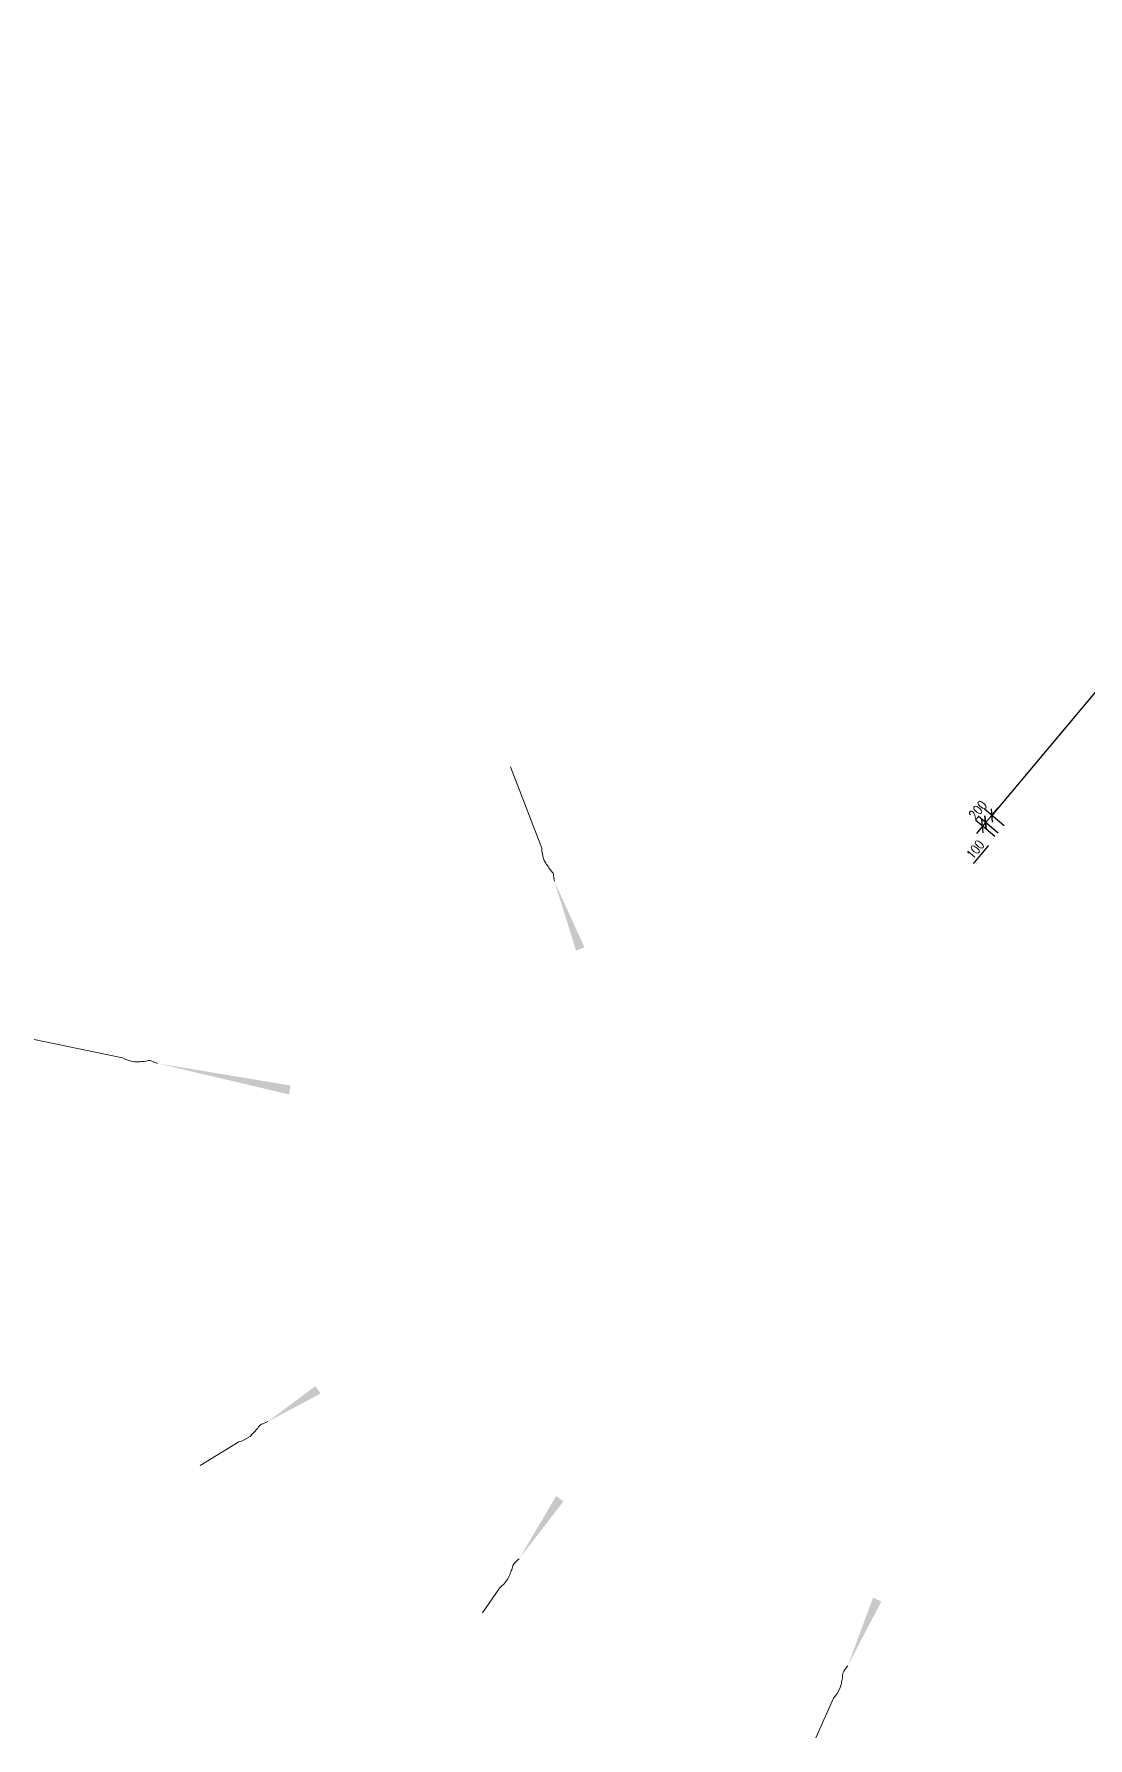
# Model space of a CAD drawing. Header units: millimetres. Extents: x 833220848 to 834439174, y 817676276 to 818025844.
# Drawn here: x 834200350 to 834222681, y 817679593 to 817715693 of the extents above; entities that cross this region are included whole.
import ezdxf

# ---------------------------------------------------------------- set-up
doc = ezdxf.new("R2010")
doc.units = ezdxf.units.MM
doc.header["$LTSCALE"] = 1000
doc.header["$MEASUREMENT"] = 0
doc.layers.add('01_Base_Plan', color=5, linetype='Continuous', lineweight=5)
doc.layers.add('VPA031_Dimension RF', color=6, linetype='Continuous', lineweight=13)
doc.layers.add('_BD Amendment C Changes', color=10, linetype='Continuous')
doc.styles.add('RLP-SIMPLEX', font='SIMPLEX.shx', dxfattribs={"width": 0.8})
doc.dimstyles.new('VP-SIMPLEX_D200', dxfattribs={"dimscale": 200, "dimtxt": 1, "dimasz": 1, "dimexe": 1, "dimexo": 1, "dimgap": 1, "dimtad": 1, "dimdec": 1, "dimdsep": 46, "dimtxsty": 'RLP-SIMPLEX', "dimblk": 'OBLIQUE', "dimcen": 1, "dimclrd": 1, "dimclre": 1, "dimclrt": 256, "dimadec": 1, "dimazin": 2, "dimtfac": 1, "dimtdec": 1, "dimtix": 1, "dimtmove": 2, "dimatfit": 1, "dimfxl": 0, "dimtolj": 1, "dimtzin": 0, "dimarcsym": 0})

# ---------------------------------------------------------------- blocks, each defined once
blk = doc.blocks.new('_Oblique')
at = {"color": 0, "linetype": 'ByBlock', "lineweight": -2}
blk.add_line((-0.5, -0.5), (0.5, 0.5), dxfattribs=at)
blk = doc.blocks.new('*D111')
at = {"layer": 'VPA031_Dimension RF', "color": 1, "lineweight": -2}
for p, q in [((834220711, 817698689), (834220295, 817699038)), ((834220448, 817698909), (834220320, 817698756)), ((834220776, 817698765), (834220359, 817699115)), ((834220512, 817698986), (834220448, 817698909)), ((834220512, 817698986), (834220641, 817699139))]:
    blk.add_line(p, q, dxfattribs=at)
at = {"layer": 'VPA031_Dimension RF', "color": 1, "lineweight": -2, "xscale": 200, "yscale": 200, "zscale": 200}
for p, rotation in [((834220448, 817698909), 50.00000236922062), ((834220512, 817698986), 230.0000023692206)]:
    blk.add_blockref('_Oblique', p, dxfattribs=dict(at, rotation=rotation))
at = {"layer": 'VPA031_Dimension RF', "color": 6, "insert": (834220293, 817698415), "char_height": 200, "attachment_point": 5, "rotation": 50, "style": 'RLP-SIMPLEX'}
blk.add_mtext('\\A1;100', dxfattribs=at)
blk = doc.blocks.new('*D112')
at = {"layer": 'VPA031_Dimension RF', "color": 1, "lineweight": -2}
for p, q in [((834234413, 817715552), (834220641, 817699139)), ((834234676, 817715331), (834234260, 817715680)), ((834220904, 817698918), (834220488, 817699268))]:
    blk.add_line(p, q, dxfattribs=at)
at = {"layer": 'VPA031_Dimension RF', "color": 1, "lineweight": -2, "xscale": 200, "yscale": 200, "zscale": 200}
for p, rotation in [((834234413, 817715552), 50.00000000170438), ((834220641, 817699139), 230.0000000017044)]:
    blk.add_blockref('_Oblique', p, dxfattribs=dict(at, rotation=rotation))
at = {"layer": 'VPA031_Dimension RF', "color": 6, "insert": (834227297, 817707538), "char_height": 200, "attachment_point": 5, "rotation": 50, "style": 'RLP-SIMPLEX'}
blk.add_mtext('\\A1;21425', dxfattribs=at)
blk = doc.blocks.new('*D134')
at = {"layer": 'VPA031_Dimension RF', "color": 1, "lineweight": -2}
for p, q in [((834220904, 817698918), (834220488, 817699268)), ((834220641, 817699139), (834220770, 817699292)), ((834220776, 817698765), (834220359, 817699115)), ((834220512, 817698986), (834220384, 817698833)), ((834220512, 817698986), (834220641, 817699139))]:
    blk.add_line(p, q, dxfattribs=at)
at = {"layer": 'VPA031_Dimension RF', "color": 1, "lineweight": -2, "xscale": 200, "yscale": 200, "zscale": 200}
for p, rotation in [((834220641, 817699139), 229.9999999562692), ((834220512, 817698986), 49.99999995626921)]:
    blk.add_blockref('_Oblique', p, dxfattribs=dict(at, rotation=rotation))
at = {"layer": 'VPA031_Dimension RF', "color": 6, "insert": (834220347, 817699255), "char_height": 200, "attachment_point": 5, "rotation": 50, "style": 'RLP-SIMPLEX'}
blk.add_mtext('\\A1;200', dxfattribs=at)

msp = doc.modelspace()

# ---------------------------------------------------------------- linework, layer by layer
at = {"layer": '01_Base_Plan'}
for p, q in [((834211106.57, 817698442.37), (834210445.92, 817700166.28)), ((834202223.17, 817693998.5), (834200349.6, 817694392.21)), ((834204686.76, 817685865.58), (834203872.4, 817685362.44)), ((834210208.74, 817682768.71), (834209850.58, 817682239.45)), ((834217287.53, 817680436.17), (834216912.74, 817679592.6))]:
    msp.add_line(p, q, dxfattribs=at)
at = {"layer": '01_Base_Plan', "flags": 128}
for points in [[(834211374.76, 817697742.96), (834211370.89, 817697771.56), (834211366.09, 817697799.79), (834211362.22, 817697828.39), (834211358.35, 817697856.99), (834211354.48, 817697885.59), (834211345.96, 817697912.34), (834211330.95, 817697936.5), (834211312.21, 817697959.17), (834211292.18, 817697982.4), (834211273.45, 817698005.08), (834211257.5, 817698028.86), (834211241.56, 817698052.64), (834211225.61, 817698076.43), (834211209.67, 817698100.21), (834211193.35, 817698124.93), (834211161.84, 817698182.34), (834211138.69, 817698248.47), (834211122.05, 817698317.19), (834211110.6, 817698383.68), (834211106.57, 817698442.37)], [(834202963.5, 817693884.42), (834202936.75, 817693895.24), (834202909.85, 817693905.08), (834202883.1, 817693915.91), (834202856.35, 817693926.73), (834202829.59, 817693937.56), (834202802.14, 817693943.43), (834202773.72, 817693942.38), (834202744.74, 817693937.36), (834202714.63, 817693931.49), (834202685.65, 817693926.47), (834202657.09, 817693924.42), (834202628.53, 817693922.38), (834202599.96, 817693920.33), (834202571.4, 817693918.28), (834202541.85, 817693916.37), (834202476.37, 817693917.49), (834202407.47, 817693930.2), (834202339.54, 817693949.84), (834202276.12, 817693972.88), (834202223.17, 817693998.5)], [(834205301.73, 817686293.26), (834205274.88, 817686282.66), (834205248.62, 817686271.25), (834205221.77, 817686260.65), (834205194.93, 817686250.05), (834205168.08, 817686239.45), (834205144.15, 817686224.79), (834205124.29, 817686204.43), (834205106.75, 817686180.82), (834205088.98, 817686155.81), (834205071.45, 817686132.2), (834205052.17, 817686111.03), (834205032.89, 817686089.86), (834205013.61, 817686068.68), (834204994.33, 817686047.51), (834204974.23, 817686025.76), (834204926.02, 817685981.43), (834204867.35, 817685943.14), (834204804.6, 817685910.54), (834204742.78, 817685883.52), (834204686.76, 817685865.58)], [(834210628.43, 817683389.16), (834210607.21, 817683369.61), (834210586.82, 817683349.5), (834210565.59, 817683329.95), (834210544.36, 817683310.39), (834210523.13, 817683290.83), (834210506.09, 817683268.53), (834210494.89, 817683242.39), (834210487.03, 817683214.05), (834210479.46, 817683184.32), (834210471.61, 817683155.98), (834210461.24, 817683129.28), (834210450.88, 817683102.59), (834210440.52, 817683075.89), (834210430.15, 817683049.2), (834210419.24, 817683021.67), (834210390.23, 817682962.95), (834210349.28, 817682906.1), (834210302.48, 817682853.09), (834210254.54, 817682805.63), (834210208.74, 817682768.71)], [(834217591.54, 817681120.77), (834217574.08, 817681097.79), (834217557.54, 817681074.41), (834217540.09, 817681051.43), (834217522.63, 817681028.44), (834217505.18, 817681005.46), (834217492.32, 817680980.51), (834217485.89, 817680952.8), (834217483.14, 817680923.52), (834217480.92, 817680892.92), (834217478.18, 817680863.64), (834217472.67, 817680835.54), (834217467.16, 817680807.43), (834217461.66, 817680779.33), (834217456.15, 817680751.23), (834217450.25, 817680722.21), (834217432.02, 817680659.31), (834217401.71, 817680596.14), (834217364.97, 817680535.73), (834217326.12, 817680480.57), (834217287.53, 817680436.17)]]:
    msp.add_lwpolyline(points, dxfattribs=at)
at = {"layer": '01_Base_Plan'}
for points in [[(834211374.76, 817697742.96), (834211833.45, 817696274.39), (834212012.9, 817696342.73)], [(834202963.5, 817693884.42), (834205754.4, 817693225.66), (834205784.08, 817693415.38)], [(834205301.73, 817686293.26), (834206420.16, 817686887.57), (834206310.88, 817687045.47)], [(834210628.43, 817683389.16), (834211569.49, 817684606.32), (834211410.68, 817684714.27)], [(834217591.54, 817681120.77), (834218303.81, 817682484.5), (834218128.49, 817682562.83)]]:
    msp.add_solid(points, dxfattribs=at)
at = {"layer": '_BD Amendment C Changes', "ltscale": 500, "const_width": 30}
msp.add_lwpolyline([(834220253.32, 817698116.81), (834220576.2, 817698501.6)], dxfattribs=at)

# ---------------------------------------------------------------- dimensions: what is measured, and where the dimension line sits
at = {"layer": 'VPA031_Dimension RF'}
for p1, distance, picture, middle in [((834234829.12, 817715202.36), -543.5, '*D112', (834227297.1, 817707538.3)), ((834220928.84, 817698636.65), 543.5, '*D134', (834220346.96, 817699255.44))]:
    dim = msp.add_aligned_dim(p1=p1, p2=(834221057.39, 817698789.85), distance=distance, dimstyle='VP-SIMPLEX_D200', override={"dimclrt": 6}, dxfattribs=at)
    dim.commit()
    dim.dimension.update_dxf_attribs({"geometry": picture, "text_midpoint": middle})
dim = msp.add_linear_dim(base=(834220448.21, 817698909.4), p1=(834220928.84, 817698636.65), p2=(834220864.56, 817698560.04), angle=230.000002, dimstyle='VP-SIMPLEX_D200', override={"dimclrt": 6}, dxfattribs=at)
dim.commit()
dim.dimension.update_dxf_attribs({"geometry": '*D111', "text_midpoint": (834220292.86, 817698414.92), "dimtype": 161})

doc.saveas('drawing.dxf')
